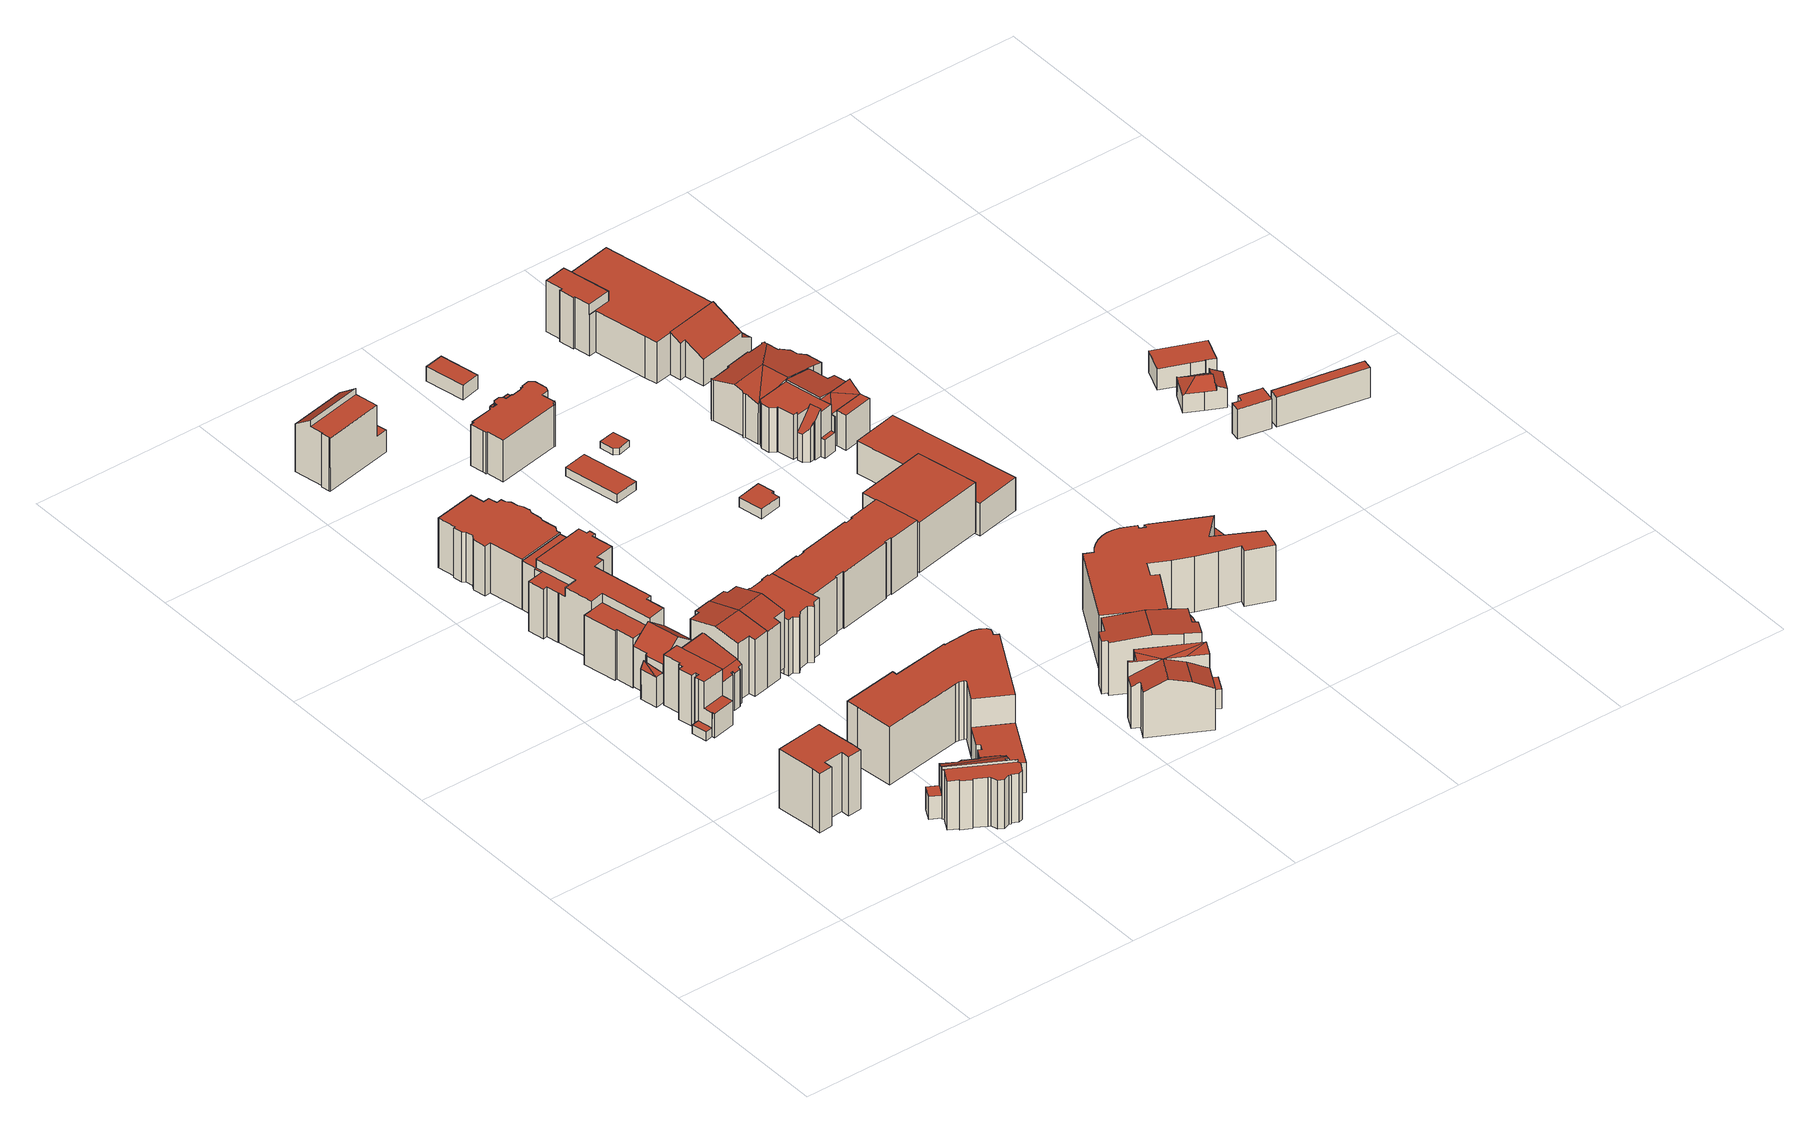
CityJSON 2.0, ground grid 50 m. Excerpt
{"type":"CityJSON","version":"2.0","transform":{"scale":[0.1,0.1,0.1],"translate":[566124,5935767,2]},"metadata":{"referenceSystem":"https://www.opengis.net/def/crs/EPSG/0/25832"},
"CityObjects":{
"building1":{"type":"Building","attributes":{"Gemeindeschluessel":"02000000","Geometrietyp2DReferenz":"3000","function":"31001_1010","roofType":"1000","measuredHeight":17.89,"storeysAboveGround":4},"geometry":[{"type":"MultiSurface","lod":"2","boundaries":[[[0,1,2,3]],[[3,2,4,5]],[[6,7,8,9]],[[9,8,10,11]],[[11,10,12,13]],[[13,12,14,15]],[[16,17,18,19]],[[14,12,10,8,7,18,17,4,2,1,20]],[[6,9,11,13,15,21,0,3,5,16,19]],[[6,19,18,7]],[[16,5,4,17]],[[21,15,14,20]],[[0,21,20,1]]],"semantics":{"surfaces":[{"type":"WallSurface"},{"type":"RoofSurface"},{"type":"GroundSurface"}],"values":[0,0,0,0,0,0,0,1,2,0,0,0,0]}}]},
"building2":{"type":"Building","attributes":{"Gemeindeschluessel":"02000000","Geometrietyp2DReferenz":"3000","function":"31001_1010","roofType":"1000","measuredHeight":15.32,"storeysAboveGround":3},"geometry":[{"type":"MultiSurface","lod":"2","boundaries":[[[22,23,24,25,26,27,28,29,30,31,32,33,34,35,36]],[[37,38,39,40,41,42]],[[43,44,45,46]],[[47,48,49,44,43]],[[50,51,52,53,54,55,56,57,58,48,47]],[[59,27,26,60]],[[60,26,25,61]],[[61,25,24,62]],[[62,24,23,63]],[[41,34,33,42]],[[64,32,31,65]],[[65,31,30,66]],[[66,30,29,67]],[[67,29,28,68]],[[68,28,27,59]],[[69,40,39,70]],[[70,39,38,71]],[[72,58,57,73]],[[73,57,56,74]],[[74,56,55,75]],[[75,55,54,76]],[[76,54,53,77]],[[77,53,52,78]],[[78,52,51,79]],[[80,69,70,71,81,82,64,65,66,67,68,59,60,61,62,63,83,84,72,73,74,75,76,77,78,79]],[[22,36,50,47,43,46]],[[72,84,49,48,58]],[[84,83,45,44,49]],[[64,82,85,86,32]],[[87,37,42,33,32,86]],[[69,80,35,34,41,40]],[[80,79,51,50,36,35]],[[83,63,23,22,46,45]],[[85,82,81,88]],[[81,71,38,37,87,88]],[[85,88,87,86]]],"semantics":{"surfaces":[{"type":"RoofSurface"},{"type":"WallSurface"},{"type":"GroundSurface"}],"values":[0,0,0,0,0,1,1,1,1,1,1,1,1,1,1,1,1,1,1,1,1,1,1,1,2,1,1,1,1,1,1,1,1,1,1,0]}}]},
"building3":{"type":"Building","attributes":{"Gemeindeschluessel":"02000000","Geometrietyp2DReferenz":"3000","function":"31001_1010","roofType":"3100","measuredHeight":16.52,"storeysAboveGround":4},"geometry":[{"type":"MultiSurface","lod":"2","boundaries":[[[89,90,91,92]],[[93,94,90,89]],[[90,95,91]],[[94,96,97,95,90]],[[98,99,100,101,102,103,104,105]],[[98,106,107,99]],[[96,105,104,97]],[[108,103,102,109]],[[109,102,101,110]],[[110,101,100,111]],[[112,107,106,113]],[[114,115,108,109,110,111,112,113]],[[108,115,92,91,95,97,104,103]],[[114,113,106,98,105,96,94,93]],[[112,111,100,99,107]],[[115,114,93,89,92]]],"semantics":{"surfaces":[{"type":"RoofSurface"},{"type":"WallSurface"},{"type":"GroundSurface"}],"values":[0,0,0,0,0,0,1,1,1,1,1,2,1,1,1,1]}}]},
"building4":{"type":"Building","attributes":{"Gemeindeschluessel":"02000000","Geometrietyp2DReferenz":"3000","function":"31001_1010","roofType":"2100","measuredHeight":15.58,"storeysAboveGround":2},"geometry":[{"type":"MultiSurface","lod":"2","boundaries":[[[116,117,118,119]],[[120,121,122,123,124,125,126,127,128,129,130,131,132,133,134,135,136,137,138,139]],[[140,141,142,143,144,145,146,147,148,149]],[[150,119,118,151]],[[152,139,138,153]],[[153,138,137,154]],[[155,134,133,156]],[[156,133,132,157]],[[157,132,131,158]],[[158,131,130,159]],[[159,130,129,160]],[[160,129,128,161]],[[161,128,127,162]],[[162,127,126,163]],[[163,126,125,164]],[[164,125,124,165]],[[165,124,123,166]],[[166,123,122,167]],[[167,122,121,168]],[[168,121,120,169]],[[169,120,139,152]],[[116,170,171,117]],[[172,171,173,174]],[[174,173,175,176]],[[176,175,177,178]],[[178,177,179,180]],[[181,146,145,182]],[[182,145,144,183]],[[183,144,143,184]],[[184,143,142,185]],[[185,142,141,186]],[[135,140,149,136]],[[187,188,189,190]],[[190,189,191,192]],[[192,191,193,194]],[[194,193,195,196]],[[181,182,183,184,185,186,155,156,157,158,159,160,161,162,163,164,165,166,167,168,169,152,153,154,197,150,151,172,174,176,178,180,198,187,190,192,194,196]],[[197,154,137,136,149,148,199]],[[147,146,181,196,195]],[[188,187,198,200]],[[200,198,180,179]],[[155,186,141,140,135,134]],[[150,197,199,170,116,119]],[[172,151,118,117,171]],[[200,179,177,175,173,171,170,199,148,147,195,193,191,189,188]]],"semantics":{"surfaces":[{"type":"RoofSurface"},{"type":"WallSurface"},{"type":"GroundSurface"}],"values":[0,0,0,1,1,1,1,1,1,1,1,1,1,1,1,1,1,1,1,1,1,1,1,1,1,1,1,1,1,1,1,1,1,1,1,1,2,1,1,1,1,1,1,1,0]}}]},
"building5":{"type":"Building","attributes":{"Gemeindeschluessel":"02000000","Geometrietyp2DReferenz":"3000","function":"31001_1010","roofType":"1000","measuredHeight":17.66,"storeysAboveGround":6},"geometry":[{"type":"MultiSurface","lod":"2","boundaries":[[[201,202,203,204,205,206,207,208,209,210]],[[211,210,209,212]],[[212,209,208,213]],[[214,204,203,215]],[[215,203,202,216]],[[216,202,201,217]],[[217,201,210,211]],[[218,219,220,221]],[[205,222,223,206]],[[224,225,226,227]],[[206,223,228,207]],[[229,230,231,232]],[[232,231,233,234]],[[235,236,225,224]],[[237,238,239,240]],[[240,239,241,242]],[[243,244,245,246]],[[246,245,247,248]],[[248,247,249,250]],[[251,252,253,254]],[[255,256,257,258]],[[259,249,247,245,244,257,256,260,261,262,228,223,222,226,225,236,233,231,230]],[[263,229,232,234,218,221,251,254,264,214,215,216,217,211,212,213,265,266,237,240,242,267,255,258,243,246,248,250]],[[214,264,227,226,222,205,204]],[[229,263,259,230]],[[243,258,257,244]],[[255,267,260,256]],[[267,242,241,268,261,260]],[[263,250,249,259]],[[269,262,261,268]],[[266,265,228,262,269,270]],[[238,237,266,270]],[[252,251,221,220]],[[218,234,233,236,235,219]],[[227,264,254,253]],[[265,213,208,207,228]],[[238,270,269,268,241,239]],[[253,252,220,219,235,224,227]]],"semantics":{"surfaces":[{"type":"RoofSurface"},{"type":"WallSurface"},{"type":"GroundSurface"}],"values":[0,1,1,1,1,1,1,1,1,1,1,1,1,1,1,1,1,1,1,1,1,0,2,1,1,1,1,1,1,1,1,1,1,1,1,1,0,0]}}]},
"building6":{"type":"Building","attributes":{"Gemeindeschluessel":"02000000","Geometrietyp2DReferenz":"3000","function":"31001_1010","roofType":"3100","measuredHeight":18.95,"storeysAboveGround":5},"geometry":[{"type":"MultiSurface","lod":"2","boundaries":[[[271,272,273,274,275,276]],[[277,278,279,280,272,271]],[[281,276,275,282]],[[282,275,274,283]],[[283,274,273,284]],[[285,280,279,286]],[[286,279,278,287]],[[287,278,277,72]],[[72,277,271,276,281]],[[284,273,272,280,285]],[[284,285,286,287,72,281,282,283]]],"semantics":{"surfaces":[{"type":"RoofSurface"},{"type":"WallSurface"},{"type":"GroundSurface"}],"values":[0,0,1,1,1,1,1,1,1,1,2]}}]},
"building7":{"type":"Building","attributes":{"Gemeindeschluessel":"02000000","Geometrietyp2DReferenz":"3000","function":"31001_1010","roofType":"1000","measuredHeight":15.06,"storeysAboveGround":5},"geometry":[{"type":"MultiSurface","lod":"2","boundaries":[[[288,289,290,291]],[[291,290,292,293]],[[293,292,294,295]],[[295,294,296,297]],[[298,299,300,301]],[[301,300,302,303]],[[303,302,304,305]],[[305,304,306,307]],[[307,306,308,309]],[[309,308,310,311]],[[311,310,312,313]],[[313,312,314,315]],[[315,314,289,288]],[[316,317,318,319]],[[319,318,320,321]],[[321,320,322,323]],[[324,325,326,327]],[[327,326,328,329]],[[329,328,330,331]],[[331,330,332,333]],[[333,332,334,335]],[[336,337,338,339]],[[339,338,340,341]],[[334,332,330,328,326,325,340,338,337,322,320,318,317,296,294,292,290,289,314,312,310,308,306,304,302,300,299]],[[298,301,303,305,307,309,311,313,315,288,291,293,295,297,316,319,321,323,336,339,341,324,327,329,331,333,335]],[[324,341,340,325]],[[336,323,322,337]],[[298,335,334,299]],[[316,297,296,317]]],"semantics":{"surfaces":[{"type":"WallSurface"},{"type":"RoofSurface"},{"type":"GroundSurface"}],"values":[0,0,0,0,0,0,0,0,0,0,0,0,0,0,0,0,0,0,0,0,0,0,0,1,2,0,0,0,0]}}]},
"building8":{"type":"Building","attributes":{"Gemeindeschluessel":"02000000","Geometrietyp2DReferenz":"3000","function":"31001_1010","roofType":"3100","measuredHeight":18.95,"storeysAboveGround":5},"geometry":[{"type":"MultiSurface","lod":"2","boundaries":[[[272,342,343,344,345,346,347]],[[348,349,350,351,342,272]],[[284,347,346,352]],[[352,346,345,353]],[[353,345,344,354]],[[354,344,343,355]],[[356,351,350,357]],[[357,350,349,358]],[[358,349,348,285]],[[285,348,272,347,284]],[[355,343,342,351,356]],[[355,356,357,358,285,284,352,353,354]]],"semantics":{"surfaces":[{"type":"RoofSurface"},{"type":"WallSurface"},{"type":"GroundSurface"}],"values":[0,0,1,1,1,1,1,1,1,1,1,2]}}]},
"building9":{"type":"Building","attributes":{"Gemeindeschluessel":"02000000","Geometrietyp2DReferenz":"3000","function":"31001_1010","roofType":"1000","measuredHeight":9,"storeysAboveGround":3},"geometry":[{"type":"MultiSurface","lod":"2","boundaries":[[[359,360,361,362,363,364,365,366,367]],[[368,369,370,371,372,373,374,375,376]],[[376,375,360,359]],[[375,374,361,360]],[[374,373,362,361]],[[373,372,363,362]],[[372,371,364,363]],[[371,370,365,364]],[[370,369,366,365]],[[369,368,367,366]],[[368,376,359,367]]],"semantics":{"surfaces":[{"type":"GroundSurface"},{"type":"RoofSurface"},{"type":"WallSurface"}],"values":[0,1,2,2,2,2,2,2,2,2,2]}}]},
"building10":{"type":"Building","attributes":{"Gemeindeschluessel":"02000000","Geometrietyp2DReferenz":"3000","function":"31001_3020","roofType":"1000","measuredHeight":17.62,"storeysAboveGround":5},"geometry":[{"type":"MultiSurface","lod":"2","boundaries":[[[377,378,379,380]],[[380,379,381,382]],[[382,381,383,384]],[[384,383,385,386]],[[387,388,389,390]],[[390,389,391,392]],[[393,394,378,377]],[[395,396,397,398]],[[399,400,401,402]],[[402,401,403,404]],[[405,406,407,408]],[[408,407,409,410]],[[410,409,411,412]],[[395,398,413,387,390,392,414,393,377,380,382,384,386,405,408,410,412,399,402,404]],[[415,391,389,388,416,397,396,403,401,400,411,409,407,406,385,383,381,379,378,394]],[[385,406,405,386]],[[411,400,399,412]],[[403,396,395,404]],[[397,416,413,398]],[[415,394,393,414]],[[391,415,414,392]],[[416,388,387,413]]],"semantics":{"surfaces":[{"type":"WallSurface"},{"type":"GroundSurface"},{"type":"RoofSurface"}],"values":[0,0,0,0,0,0,0,0,0,0,0,0,0,1,2,0,0,0,0,0,0,0]}}]},
"building11":{"type":"Building","attributes":{"Gemeindeschluessel":"02000000","Geometrietyp2DReferenz":"3000","function":"31001_1010","roofType":"1000","measuredHeight":17.99,"storeysAboveGround":3},"geometry":[{"type":"MultiSurface","lod":"2","boundaries":[[[417,418,419,420,421]],[[422,423,424,425,426,427,428,429,430]],[[431,432,433,434]],[[435,421,420,436]],[[436,420,419,437]],[[429,418,417,430]],[[434,427,426,431]],[[438,425,424,439]],[[439,424,423,440]],[[440,423,422,441]],[[442,433,432,443]],[[438,439,440,441,435,436,437,444,442,443]],[[438,443,432,431,426,425]],[[442,444,428,427,434,433]],[[435,441,422,430,417,421]],[[444,437,419,418,429,428]]],"semantics":{"surfaces":[{"type":"RoofSurface"},{"type":"WallSurface"},{"type":"GroundSurface"}],"values":[0,0,0,1,1,1,1,1,1,1,1,2,1,1,1,1]}}]},
"building12":{"type":"Building","attributes":{"Gemeindeschluessel":"02000000","Geometrietyp2DReferenz":"3000","function":"31001_1010","roofType":"1000","measuredHeight":17.09,"storeysAboveGround":5},"geometry":[{"type":"MultiSurface","lod":"2","boundaries":[[[445,446,447,448,449,450,451,452,453,454,455,456,457,458,459,460,461,462,463,464]],[[465,466,467,468,469,470,471,472,473,474,475,476,477,478,479,480,481,482,483,484]],[[465,464,463,466]],[[466,463,462,467]],[[467,462,461,468]],[[468,461,460,469]],[[469,460,459,470]],[[470,459,458,471]],[[471,458,457,472]],[[472,457,456,473]],[[473,456,455,474]],[[474,455,454,475]],[[475,454,453,476]],[[476,453,452,477]],[[477,452,451,478]],[[478,451,450,479]],[[479,450,449,480]],[[480,449,448,481]],[[481,448,447,482]],[[482,447,446,483]],[[483,446,445,484]],[[484,445,464,465]]],"semantics":{"surfaces":[{"type":"RoofSurface"},{"type":"GroundSurface"},{"type":"WallSurface"}],"values":[0,1,2,2,2,2,2,2,2,2,2,2,2,2,2,2,2,2,2,2,2,2]}}]},
"building13":{"type":"Building","attributes":{"Gemeindeschluessel":"02000000","Geometrietyp2DReferenz":"3000","function":"31001_1120","roofType":"1000","measuredHeight":12.51,"storeysAboveGround":3},"geometry":[{"type":"MultiSurface","lod":"2","boundaries":[[[485,486,487,488]],[[488,487,489,490]],[[490,489,491,492]],[[492,491,493,494]],[[494,493,495,496]],[[496,495,497,498]],[[498,497,499,500]],[[500,499,501,502]],[[502,501,503,504]],[[504,503,505,506]],[[506,505,507,508]],[[508,507,509,510]],[[510,509,511,512]],[[512,511,513,514]],[[514,513,515,516]],[[516,515,517,518]],[[518,517,519,520]],[[520,519,521,522]],[[523,524,525,526]],[[526,525,527,528]],[[528,527,529,530]],[[530,529,531,532]],[[532,531,533,534]],[[534,533,535,536]],[[536,535,537,538]],[[538,537,539,540]],[[540,539,541,542]],[[542,541,543,544]],[[544,543,545,546]],[[546,545,547,548]],[[548,547,549,550]],[[550,549,486,485]],[[551,552,553,554]],[[554,553,524,523]],[[552,551,522,521]],[[522,551,554,523,526,528,530,532,534,536,538,540,542,544,546,548,550,485,488,490,492,494,496,498,500,502,504,506,508,510,512,514,516,518,520]],[[552,521,519,517,515,513,511,509,507,505,503,501,499,497,495,493,491,489,487,486,549,547,545,543,541,539,537,535,533,531,529,527,525,524,553]]],"semantics":{"surfaces":[{"type":"WallSurface"},{"type":"GroundSurface"},{"type":"RoofSurface"}],"values":[0,0,0,0,0,0,0,0,0,0,0,0,0,0,0,0,0,0,0,0,0,0,0,0,0,0,0,0,0,0,0,0,0,0,0,1,2]}}]},
"building14":{"type":"Building","attributes":{"Gemeindeschluessel":"02000000","Geometrietyp2DReferenz":"3000","function":"31001_1010","roofType":"1000","measuredHeight":16.92,"storeysAboveGround":5},"geometry":[{"type":"MultiSurface","lod":"2","boundaries":[[[454,555,556,557,558,559,560,561,562,563,564,565,566,567,568,569,570,571,572,573,574,455]],[[575,576,577,578,579,580,581,582,583,584,585,586,587,588,589,590,591,592,593,594,595,596]],[[575,455,574,576]],[[576,574,573,577]],[[577,573,572,578]],[[578,572,571,579]],[[579,571,570,580]],[[580,570,569,581]],[[581,569,568,582]],[[582,568,567,583]],[[583,567,566,584]],[[584,566,565,585]],[[585,565,564,586]],[[586,564,563,587]],[[587,563,562,588]],[[588,562,561,589]],[[589,561,560,590]],[[590,560,559,591]],[[591,559,558,592]],[[592,558,557,593]],[[593,557,556,594]],[[594,556,555,595]],[[595,555,454,596]],[[596,454,455,575]]],"semantics":{"surfaces":[{"type":"RoofSurface"},{"type":"GroundSurface"},{"type":"WallSurface"}],"values":[0,1,2,2,2,2,2,2,2,2,2,2,2,2,2,2,2,2,2,2,2,2,2,2]}}]},
"building15":{"type":"Building","attributes":{"Gemeindeschluessel":"02000000","Geometrietyp2DReferenz":"3000","function":"31001_2460","roofType":"1000","measuredHeight":2.54,"storeysAboveGround":1},"geometry":[{"type":"MultiSurface","lod":"2","boundaries":[[[597,598,599,600]],[[601,602,603,604]],[[601,600,599,602]],[[602,599,598,603]],[[603,598,597,604]],[[604,597,600,601]]],"semantics":{"surfaces":[{"type":"RoofSurface"},{"type":"GroundSurface"},{"type":"WallSurface"}],"values":[0,1,2,2,2,2]}}]},
"building16":{"type":"Building","attributes":{"Gemeindeschluessel":"02000000","Geometrietyp2DReferenz":"3000","function":"31001_2460","roofType":"1000","measuredHeight":2.93,"storeysAboveGround":1},"geometry":[{"type":"MultiSurface","lod":"2","boundaries":[[[605,606,607,608]],[[609,610,611,612]],[[609,608,607,610]],[[610,607,606,611]],[[611,606,605,612]],[[612,605,608,609]]],"semantics":{"surfaces":[{"type":"RoofSurface"},{"type":"GroundSurface"},{"type":"WallSurface"}],"values":[0,1,2,2,2,2]}}]},
"building17":{"type":"Building","attributes":{"Gemeindeschluessel":"02000000","Geometrietyp2DReferenz":"3000","function":"31001_1010","roofType":"1000","measuredHeight":16.96,"storeysAboveGround":4},"geometry":[{"type":"MultiSurface","lod":"2","boundaries":[[[613,614,615,616,617,618]],[[614,619,620,621,622]],[[623,624,614,613]],[[614,625,626,619]],[[627,628,625,614]],[[629,630,624,623]],[[631,632,628,627]],[[633,634,635,636]],[[637,618,617,638]],[[638,617,616,639]],[[640,621,620,641]],[[614,622,615]],[[635,632,631,636]],[[642,634,633,643]],[[644,626,625,628,632,635,634,642]],[[645,646,637,638,639,640,641,644,642,643]],[[637,646,629,623,613,618]],[[645,643,633,636,631]],[[646,645,631,630,629]],[[624,630,631,627,614]],[[644,641,620,619,626]],[[640,639,616,615,622,621]]],"semantics":{"surfaces":[{"type":"RoofSurface"},{"type":"WallSurface"},{"type":"GroundSurface"}],"values":[0,0,0,0,0,0,0,0,1,1,1,1,1,1,1,2,1,1,1,1,1,1]}}]},
"building18":{"type":"Building","attributes":{"Gemeindeschluessel":"02000000","Geometrietyp2DReferenz":"3000","function":"31001_2460","roofType":"1000","measuredHeight":4.32,"storeysAboveGround":1},"geometry":[{"type":"MultiSurface","lod":"2","boundaries":[[[647,648,649,650]],[[647,651,652,648]],[[652,651,653,654]],[[649,654,653,650]],[[647,650,653,651]],[[648,652,654,649]]],"semantics":{"surfaces":[{"type":"WallSurface"},{"type":"GroundSurface"},{"type":"RoofSurface"}],"values":[0,0,0,0,1,2]}}]},
"building19":{"type":"Building","attributes":{"Gemeindeschluessel":"02000000","Geometrietyp2DReferenz":"3000","function":"31001_2460","roofType":"1000","measuredHeight":2,"storeysAboveGround":1},"geometry":[{"type":"MultiSurface","lod":"2","boundaries":[[[655,656,657,658,659]],[[660,661,662,663,664]],[[660,659,658,661]],[[661,658,657,662]],[[662,657,656,663]],[[663,656,655,664]],[[664,655,659,660]]],"semantics":{"surfaces":[{"type":"RoofSurface"},{"type":"GroundSurface"},{"type":"WallSurface"}],"values":[0,1,2,2,2,2,2]}}]},
"building20":{"type":"Building","attributes":{"Gemeindeschluessel":"02000000","Geometrietyp2DReferenz":"3000","function":"31001_2460","roofType":"1000","measuredHeight":3,"storeysAboveGround":1},"geometry":[{"type":"MultiSurface","lod":"2","boundaries":[[[665,666,667,668,669,670]],[[671,672,673,674,675,676]],[[671,670,669,672]],[[672,669,668,673]],[[673,668,667,674]],[[674,667,666,675]],[[675,666,665,676]],[[676,665,670,671]]],"semantics":{"surfaces":[{"type":"RoofSurface"},{"type":"GroundSurface"},{"type":"WallSurface"}],"values":[0,1,2,2,2,2,2,2]}}]},
"building21":{"type":"Building","attributes":{"Gemeindeschluessel":"02000000","Geometrietyp2DReferenz":"3000","function":"31001_1120","roofType":"3100","measuredHeight":16.96,"storeysAboveGround":3},"geometry":[{"type":"MultiSurface","lod":"2","boundaries":[[[677,678,679,680,681,682,683,684]],[[685,686,687,688,689,690,691,680,679]],[[692,684,683,693]],[[693,683,682,694]],[[694,682,681,695]],[[696,678,677,697]],[[697,677,684,692]],[[698,691,690,699]],[[699,690,689,700]],[[700,689,688,701]],[[701,688,687,702]],[[702,687,686,703]],[[703,686,685,704]],[[704,685,679,678,696]],[[695,681,680,691,698]],[[695,698,699,700,701,702,703,704,696,697,692,693,694]]],"semantics":{"surfaces":[{"type":"RoofSurface"},{"type":"WallSurface"},{"type":"GroundSurface"}],"values":[0,0,1,1,1,1,1,1,1,1,1,1,1,1,1,2]}}]},
"building22":{"type":"Building","attributes":{"Gemeindeschluessel":"02000000","Geometrietyp2DReferenz":"3000","function":"31001_2010","roofType":"1000","measuredHeight":15.15,"storeysAboveGround":5},"geometry":[{"type":"MultiSurface","lod":"2","boundaries":[[[705,706,707,708]],[[709,710,711,712]],[[709,708,707,710]],[[710,707,706,711]],[[711,706,705,712]],[[709,712,705,708]]],"semantics":{"surfaces":[{"type":"RoofSurface"},{"type":"GroundSurface"},{"type":"WallSurface"}],"values":[0,1,2,2,2,2]}}]},
"building23":{"type":"Building","attributes":{"Gemeindeschluessel":"02000000","Geometrietyp2DReferenz":"3000","function":"31001_3020","roofType":"1000","measuredHeight":16.72,"storeysAboveGround":6},"geometry":[{"type":"MultiSurface","lod":"2","boundaries":[[[713,714,715,716]],[[717,718,719,720]],[[721,722,723,724]],[[716,725,726,713]],[[727,728,729,730]],[[731,732,733,734]],[[734,733,735,736]],[[736,735,737,738]],[[738,737,739,740]],[[740,739,741,742]],[[742,741,743,744]],[[744,743,745,746]],[[746,745,747,748]],[[749,750,751,752]],[[752,751,753,754]],[[754,753,755,756]],[[756,755,757,758]],[[758,757,759,760]],[[760,759,761,762]],[[762,761,763,764]],[[764,763,765,766]],[[766,765,767,768]],[[768,767,769,770]],[[770,769,771,772]],[[773,774,775,776]],[[776,775,777,778]],[[779,780,781,782]],[[782,781,783,784]],[[778,777,785,786]],[[787,788,789,790]],[[790,789,791,792]],[[792,791,793,794]],[[794,793,795,796]],[[797,798,799,800]],[[730,729,801,802]],[[802,801,803,804]],[[804,803,805,806]],[[806,805,807,808]],[[808,807,809,810]],[[811,812,813,814]],[[814,813,815,816]],[[816,815,817,818]],[[819,820,821,822,823,795,793,791,789,788,785,777,775,774,771,769,767,765,763,761,759,757,755,753,751,750,723,722,719,718,824]],[[825,787,790,792,794,796,826,827,828,829,830,727,730,802,804,806,808,810,731,734,736,738,740,742,744,746,748,717,720,721,724,749,752,754,756,758,760,762,764,766,768,770,772,831,811,814,816,818,779,782,784,797,800]],[[799,798,783,781,780,832,833,773,776,778,786,834]],[[721,720,719,722]],[[828,827,822,821]],[[831,772,771,774,773]],[[773,833,835,812,811,831]],[[836,832,780,779,818,817]],[[799,834,825,800]],[[787,825,834,786,785,788]],[[835,833,832,836]],[[783,798,797,784]],[[826,796,795,823]],[[827,826,823,822]],[[732,731,810,809]],[[727,830,714,713,726,728]],[[749,724,723,750]],[[830,829,820,819,715,714]],[[829,828,821,820]],[[717,748,747,837,824,718]],[[819,824,837,725,716,715]],[[835,836,817,815,813,812]],[[809,807,805,803,801,729,728,726,725,837,747,745,743,741,739,737,735,733,732]]],"semantics":{"surfaces":[{"type":"RoofSurface"},{"type":"WallSurface"},{"type":"GroundSurface"}],"values":[0,1,1,1,1,1,1,1,1,1,1,1,1,1,1,1,1,1,1,1,1,1,1,1,1,1,1,1,1,1,1,1,1,1,1,1,1,1,1,1,1,1,0,2,0,1,1,1,1,1,1,1,1,1,1,1,1,1,1,1,1,1,1,0,0]}}]},
"building24":{"type":"Building","attributes":{"Gemeindeschluessel":"02000000","Geometrietyp2DReferenz":"3000","function":"31001_1120","roofType":"1000","measuredHeight":14.26,"storeysAboveGround":5},"geometry":[{"type":"MultiSurface","lod":"2","boundaries":[[[838,839,840,841,842,843,844,845,846]],[[847,848,849,850,851,852,853,854]],[[855,856,857,848,858]],[[859,860,861,862]],[[863,864,865,848,857]],[[866,867,868,869]],[[865,870,848]],[[871,872,873,874]],[[875,876,877,878]],[[844,879,845]],[[880,881,882,883]],[[883,882,884,885]],[[885,884,886,887]],[[887,886,888,889]],[[889,888,876,875]],[[844,843,890]],[[890,843,842,891]],[[892,891,842,841,893]],[[893,841,840,894]],[[894,840,839,895]],[[895,839,838,896]],[[896,838,846,897]],[[855,858,898,899]],[[855,899,900,874,873]],[[901,853,852,902]],[[902,852,851,903]],[[903,851,850,904]],[[848,847,898,858]],[[898,847,854,905]],[[855,862,861,906]],[[872,859,862,855,873]],[[864,869,868,865]],[[907,867,866,908]],[[848,870,849]],[[904,850,849,870,865,868,867,907]],[[909,910,911,912,892,893,894,895,896,897,880,883,885,887,889,875,878,901,902,903,904,907,908]],[[877,876,888,886,884,882,881,879,844,890,891,900,899,898,905]],[[877,905,854,853,901,878]],[[911,910,856,855,906,861,860]],[[909,908,866,869,864,863]],[[912,911,860,859,872,871]],[[910,909,863,857,856]],[[892,912,871,874,900,891]],[[880,897,846,845,879,881]]],"semantics":{"surfaces":[{"type":"RoofSurface"},{"type":"WallSurface"},{"type":"GroundSurface"}],"values":[0,0,0,0,0,0,0,0,1,1,1,1,1,1,1,1,1,1,1,1,1,1,1,1,1,1,1,1,1,1,1,1,1,1,1,2,0,1,1,1,1,1,1,1]}}]},
"building25":{"type":"Building","attributes":{"Gemeindeschluessel":"02000000","Geometrietyp2DReferenz":"3000","function":"31001_2010","roofType":"1000","measuredHeight":9.97,"storeysAboveGround":3},"geometry":[{"type":"MultiSurface","lod":"2","boundaries":[[[913,914,915,916]],[[917,918,919,920]],[[917,916,915,918]],[[918,915,914,919]],[[919,914,913,920]],[[917,920,913,916]]],"semantics":{"surfaces":[{"type":"RoofSurface"},{"type":"GroundSurface"},{"type":"WallSurface"}],"values":[0,1,2,2,2,2]}}]},
"building26":{"type":"Building","attributes":{"Gemeindeschluessel":"02000000","Geometrietyp2DReferenz":"3000","function":"31001_1120","roofType":"3100","measuredHeight":14.29,"storeysAboveGround":3},"geometry":[{"type":"MultiSurface","lod":"2","boundaries":[[[921,922,923,924,925,926,927,928,929,930,931,932,933,934,935]],[[936,937,938,939,940,923,922]],[[941,942,923,940]],[[943,935,934,944]],[[944,934,933,945]],[[945,933,932,946]],[[946,932,931,947]],[[947,931,930,948]],[[948,930,929,949]],[[949,929,928,950]],[[950,928,927,951]],[[951,927,926,952]],[[952,926,925,953]],[[954,921,935,943]],[[955,939,938,956]],[[956,938,937,957]],[[957,937,936,958]],[[959,960,961,962]],[[962,961,963,964]],[[964,963,965,966]],[[967,968,969,970]],[[970,969,971,972]],[[972,971,973,901]],[[974,975,976,977]],[[967,970,972,901,878,955,956,957,958,954,943,944,945,946,947,948,949,950,951,952,953,959,962,964,966,974,977]],[[968,967,977,976]],[[975,974,966,965]],[[878,901,973,942,941]],[[955,878,941,940,939]],[[954,958,936,922,921]],[[959,953,925,924,960]],[[975,965,963,961,960,924,923,942,973,971,969,968,976]]],"semantics":{"surfaces":[{"type":"RoofSurface"},{"type":"WallSurface"},{"type":"GroundSurface"}],"values":[0,0,0,1,1,1,1,1,1,1,1,1,1,1,1,1,1,1,1,1,1,1,1,1,2,1,1,1,1,1,1,0]}}]},
"building27":{"type":"Building","attributes":{"Gemeindeschluessel":"02000000","Geometrietyp2DReferenz":"3000","function":"31001_1010","roofType":"1000","measuredHeight":15.53,"storeysAboveGround":4},"geometry":[{"type":"MultiSurface","lod":"2","boundaries":[[[978,979,980,981,982,983]],[[984,985,986,987]],[[987,986,988,989]],[[990,991,992,993]],[[994,995,996,997]],[[997,996,998,999]],[[999,998,1000,1001]],[[1002,983,982,1003]],[[1004,980,979,1005]],[[1005,979,978,1006]],[[1007,1008,1009,1010]],[[1004,1005,1006,1011,994,997,999,1001,1012,1007,1010,990,993,1013,1014,1015,1016]],[[1002,1003,1017,1018,984,987,989,1000,998,996,995]],[[1019,1016,1015,1020]],[[1004,1016,1019,1021,981,980]],[[1011,1006,978,983,1002]],[[1022,1017,1003,982,981,1021]],[[1015,1014,1017,1022,1020]],[[1018,1017,1014,1013]],[[1002,995,994,1011]],[[991,990,1010,1009]],[[1008,1007,1012,1023]],[[1012,1001,1000,989,988,1023]],[[1013,993,992,985,984,1018]],[[1022,1021,1019,1020]],[[1008,1023,988,986,985,992,991,1009]]],"semantics":{"surfaces":[{"type":"RoofSurface"},{"type":"WallSurface"},{"type":"GroundSurface"}],"values":[0,1,1,1,1,1,1,1,1,1,1,2,0,1,1,1,1,1,1,1,1,1,1,1,0,0]}}]},
"building28":{"type":"Building","attributes":{"Gemeindeschluessel":"02000000","Geometrietyp2DReferenz":"3000","function":"31001_2600","roofType":"1000","measuredHeight":9,"storeysAboveGround":1},"geometry":[{"type":"MultiSurface","lod":"2","boundaries":[[[1024,1025,1026,1027,1028,1029,1030]],[[1031,1032,1033,1034,1035,1036,1037]],[[1037,1036,1025,1024]],[[1036,1035,1026,1025]],[[1035,1034,1027,1026]],[[1034,1033,1028,1027]],[[1033,1032,1029,1028]],[[1032,1031,1030,1029]],[[1031,1037,1024,1030]]],"semantics":{"surfaces":[{"type":"GroundSurface"},{"type":"RoofSurface"},{"type":"WallSurface"}],"values":[0,1,2,2,2,2,2,2,2]}}]},
"building29":{"type":"Building","attributes":{"name":"Wasserschutzpolizei","Gemeindeschluessel":"02000000","Geometrietyp2DReferenz":"3000","function":"31001_3070","roofType":"1000","measuredHeight":8.16,"storeysAboveGround":1},"geometry":[{"type":"MultiSurface","lod":"2","boundaries":[[[1038,1039,1040,1041]],[[1040,1042,1041]],[[1043,1044,1045,1046,1047,1048,1049,1050]],[[1051,1052,1053]],[[1054,1055,1056,1057]],[[1052,1039,1038,1053]],[[1058,1044,1043]],[[1050,1049,1059]],[[1060,1047,1046,1061]],[[1061,1046,1045,1062]],[[1040,1063,1064,1042]],[[1065,1066,1067,1068]],[[1064,1063,1069,1067,1066,1056,1055]],[[1070,1071,1072,1041,1042,1064,1073]],[[1057,1056,1066,1065]],[[1074,1069,1063,1040,1039,1052,1051,1048,1047,1060]],[[1074,1060,1061,1062,1075,1076,1077,1070,1073,1054,1057,1065,1068]],[[1071,1070,1077,1078,1079]],[[1080,1081,1076,1075,1082]],[[1054,1073,1064,1055]],[[1074,1068,1067,1069]],[[1059,1049,1048,1051,1053,1038,1041,1072]],[[1075,1062,1045,1044,1058,1082]],[[1043,1050,1083]],[[1078,1077,1076,1081]],[[1083,1050,1059,1072,1071,1079,1084]],[[1083,1084,1080,1082,1058,1043]],[[1078,1081,1080,1084,1079]]],"semantics":{"surfaces":[{"type":"RoofSurface"},{"type":"WallSurface"},{"type":"GroundSurface"}],"values":[0,0,0,0,1,1,1,1,1,1,1,1,0,1,1,1,2,1,1,1,1,1,1,1,1,0,0,0]}}]},
"building30":{"type":"Building","attributes":{"Gemeindeschluessel":"02000000","Geometrietyp2DReferenz":"3000","function":"31001_2080","roofType":"1000","measuredHeight":9,"storeysAboveGround":1},"geometry":[{"type":"MultiSurface","lod":"2","boundaries":[[[1085,1086,1087,1088]],[[1089,1090,1091,1092]],[[1092,1091,1086,1085]],[[1091,1090,1087,1086]],[[1090,1089,1088,1087]],[[1089,1092,1085,1088]]],"semantics":{"surfaces":[{"type":"GroundSurface"},{"type":"RoofSurface"},{"type":"WallSurface"}],"values":[0,1,2,2,2,2]}}]}
},
"vertices":[
[257,412,55],[257,412,234],[260,384,234],[260,384,55],[271,298,234],[271,298,55],[230,290,55],[230,290,234],[174,285,234],[174,285,55],[176,260,234],[176,260,55],[136,256,234],[136,256,55],[134,282,234],[134,282,55],[272,270,55],[272,270,234],[232,266,234],[232,266,55],[120,394,234],[120,394,55],
[198,891,214],[151,882,214],[161,831,214],[156,830,214],[158,817,214],[143,814,214],[152,774,214],[166,777,214],[168,767,214],[153,764,214],[155,754,214],[159,736,214],[225,749,214],[225,750,214],[226,750,214],[164,710,134],[164,711,134],[166,703,134],[232,716,134],[225,749,134],[159,736,134],[200,877,213],[277,892,213],[262,904,174],[198,891,174],[222,771,187],[301,787,187],[280,889,213],[226,750,173],[264,757,173],[263,763,177],[269,764,177],[271,759,173],[291,763,173],[290,769,177],[304,772,177],[301,783,184],[143,814,61],[158,817,61],[156,830,61],[161,831,61],[151,882,61],[155,754,61],[153,764,61],[168,767,61],[166,777,61],[152,774,61],[232,716,61],[166,703,61],[164,711,61],[301,783,61],[304,772,61],[290,769,61],[291,763,61],[271,759,61],[269,764,61],[263,763,61],[264,757,61],[225,750,61],[142,706,61],[134,750,61],[262,904,61],[280,889,61],[134,750,88],[155,754,88],[164,710,88],[142,706,88],
[124,879,161],[125,926,180],[125,928,180],[115,926,161],[125,877,161],[146,881,161],[126,928,180],[146,881,160],[136,930,160],[204,893,235],[185,987,235],[132,977,192],[140,934,192],[136,933,189],[137,930,189],[136,930,188],[146,881,188],[262,904,189],[243,999,189],[137,930,69],[136,933,69],[140,934,69],[132,977,69],[243,999,69],[262,904,69],[125,877,69],[115,926,69],
[417,137,107],[437,172,107],[408,188,107],[389,153,107],[424,78,186],[422,74,186],[450,59,186],[452,62,186],[485,43,186],[485,42,186],[491,39,186],[496,20,186],[511,11,186],[529,18,186],[534,15,186],[536,19,186],[554,9,186],[566,12,186],[582,40,186],[579,47,186],[418,136,186],[416,134,186],[420,132,186],[398,92,186],[579,47,194],[577,50,192],[559,60,192],[560,63,191],[557,65,191],[564,77,184],[572,72,184],[588,101,166],[418,137,194],[418,136,194],[389,153,38],[408,188,38],[398,92,38],[420,132,38],[416,134,38],[582,40,38],[566,12,38],[554,9,38],[536,19,38],[534,15,38],[529,18,38],[511,11,38],[496,20,38],[491,39,38],[485,42,38],[485,43,38],[452,62,38],[450,59,38],[422,74,38],[424,78,38],[417,137,193],[437,172,172],[437,172,38],[440,177,169],[440,177,38],[480,154,169],[480,154,38],[496,160,163],[496,160,38],[535,138,163],[535,138,38],[572,72,38],[564,77,38],[557,65,38],[560,63,38],[559,60,38],[577,50,38],[587,126,38],[587,126,155],[583,119,159],[583,119,38],[586,117,159],[586,117,38],[584,114,162],[584,114,38],[593,109,162],[593,109,38],[418,137,38],[542,151,38],[418,137,193],[542,151,155],
[83,1264,215],[94,1266,215],[101,1230,215],[103,1230,215],[107,1210,215],[146,1218,215],[122,1342,215],[116,1341,215],[121,1320,215],[74,1311,215],[74,1311,65],[121,1320,65],[116,1341,65],[103,1230,65],[101,1230,65],[94,1266,65],[83,1264,65],[132,977,65],[132,977,215],[122,1029,215],[122,1029,65],[107,1210,241],[146,1218,241],[162,1136,215],[162,1136,241],[123,1128,241],[123,1128,215],[122,1342,241],[248,1056,65],[248,1056,241],[233,1053,241],[233,1053,65],[243,999,241],[243,999,65],[191,988,215],[191,988,241],[252,1414,65],[252,1414,213],[260,1374,213],[260,1374,65],[276,1377,213],[276,1377,65],[285,1331,65],[285,1331,241],[297,1269,241],[297,1269,65],[243,1258,241],[243,1258,65],[247,1239,241],[247,1239,65],[116,1028,65],[116,1028,215],[97,1123,215],[97,1123,65],[293,1350,65],[293,1350,241],[296,1333,241],[296,1333,65],[214,1232,241],[282,1348,241],[277,1373,241],[122,1343,241],[214,1232,65],[123,1128,65],[122,1342,65],[114,1387,65],[282,1348,65],[277,1373,213],[122,1343,213],[114,1387,213],
[287,855,251],[372,871,251],[354,962,233],[302,951,233],[304,938,235],[272,932,235],[301,783,236],[340,790,236],[344,772,233],[389,781,233],[272,932,61],[304,938,61],[302,951,61],[354,962,61],[389,781,61],[344,772,61],[340,790,61],
[58,1642,66],[58,1642,217],[176,1664,217],[176,1664,66],[184,1625,217],[184,1625,66],[201,1628,217],[201,1628,66],[207,1602,217],[207,1602,66],[114,1387,66],[114,1387,217],[94,1486,217],[94,1486,66],[77,1483,217],[77,1483,66],[70,1520,217],[70,1520,66],[79,1535,217],[79,1535,66],[75,1555,217],[75,1555,66],[67,1563,217],[67,1563,66],[62,1588,217],[62,1588,66],[68,1589,217],[68,1589,66],[222,1605,66],[222,1605,217],[225,1594,217],[225,1594,66],[235,1583,217],[235,1583,66],[239,1562,217],[239,1562,66],[247,1521,66],[247,1521,217],[252,1491,217],[252,1491,66],[249,1480,217],[249,1480,66],[257,1438,217],[257,1438,66],[250,1424,217],[250,1424,66],[252,1414,217],[252,1414,66],[247,1549,66],[247,1549,217],[250,1533,217],[250,1533,66],[251,1531,217],[251,1531,66],
[456,888,251],[443,951,237],[440,966,234],[408,960,234],[406,972,231],[354,962,231],[389,781,231],[436,790,231],[432,809,236],[470,817,236],[406,972,61],[408,960,61],[440,966,61],[443,951,61],[470,817,61],[432,809,61],[436,790,61],
[643,95,35],[587,126,35],[549,147,35],[583,207,35],[592,202,35],[602,220,35],[592,225,35],[626,287,35],[720,235,35],[720,235,125],[626,287,125],[592,225,125],[602,220,125],[592,202,125],[583,207,125],[549,147,125],[587,126,125],[643,95,125],
[386,466,34],[386,466,211],[544,490,211],[544,490,34],[546,476,211],[546,476,34],[710,500,211],[710,500,34],[710,496,211],[710,496,34],[656,354,34],[656,354,211],[645,358,211],[645,358,34],[634,358,211],[634,358,34],[390,433,34],[390,433,211],[720,235,34],[720,235,211],[626,287,211],[626,287,34],[831,466,34],[831,466,211],[826,456,211],[826,456,34],[839,448,211],[839,448,34],[795,500,34],[795,500,211],[813,495,211],[813,495,34],[829,485,211],[829,485,34],[834,476,211],[834,476,34],[662,351,34],[403,322,34],[403,322,211],[662,351,211],
[11,2079,273],[174,2111,273],[165,2159,237],[162,2159,237],[1,2128,237],[18,2041,255],[13,2040,255],[18,2017,255],[18,2013,255],[188,2046,255],[175,2111,255],[175,2110,255],[174,2111,255],[11,2079,255],[188,2046,159],[222,2053,159],[209,2117,159],[175,2111,159],[1,2128,93],[162,2159,93],[165,2159,93],[18,2013,93],[18,2017,93],[13,2040,93],[18,2041,93],[209,2117,93],[222,2053,93],[175,2110,93],
[470,817,214],[473,804,214],[488,807,214],[501,797,214],[513,811,214],[540,817,214],[554,808,214],[563,821,214],[584,826,214],[580,846,214],[555,973,214],[545,971,214],[544,975,214],[521,970,214],[522,967,214],[476,958,214],[476,961,214],[452,957,214],[453,953,214],[443,951,214],[443,951,43],[453,953,43],[452,957,43],[476,961,43],[476,958,43],[522,967,43],[521,970,43],[544,975,43],[545,971,43],[555,973,43],[580,846,43],[584,826,43],[563,821,43],[554,808,43],[540,817,43],[513,811,43],[501,797,43],[488,807,43],[473,804,43],[470,817,43],
[358,1896,81],[358,1896,206],[369,1898,206],[369,1898,81],[368,1903,206],[368,1903,81],[432,1915,206],[432,1915,81],[437,1923,206],[437,1923,81],[444,1918,206],[444,1918,81],[456,1920,206],[456,1920,81],[456,1925,206],[456,1925,81],[462,1936,206],[462,1936,81],[477,1939,206],[477,1939,81],[488,1930,206],[488,1930,81],[489,1925,206],[489,1925,81],[509,1928,206],[509,1928,81],[510,1926,206],[510,1926,81],[541,1932,206],[541,1932,81],[543,1937,206],[543,1937,81],[548,1935,206],[548,1935,81],[551,1940,206],[551,1940,81],[573,1945,206],[573,1945,81],[586,1886,81],[586,1886,206],[566,1882,206],[566,1882,81],[573,1845,206],[573,1845,81],[575,1844,206],[575,1844,81],[571,1838,206],[571,1838,81],[567,1841,206],[567,1841,81],[565,1836,206],[565,1836,81],[568,1834,206],[568,1834,81],[565,1829,206],[565,1829,81],[562,1831,206],[562,1831,81],[380,1797,206],[380,1797,81],[371,1847,206],[371,1847,81],[367,1848,206],[367,1848,81],[366,1857,206],[366,1857,81],[586,1934,81],[586,1934,206],[592,1899,206],[592,1899,81],
[668,864,214],[667,868,214],[694,873,214],[694,869,214],[847,899,214],[846,903,214],[868,907,214],[868,903,214],[961,922,214],[935,1049,214],[843,1030,214],[844,1026,214],[820,1021,214],[819,1025,214],[668,995,214],[669,992,214],[645,987,214],[644,991,214],[608,984,214],[571,976,214],[555,973,44],[571,976,44],[608,984,44],[644,991,44],[645,987,44],[669,992,44],[668,995,44],[819,1025,44],[820,1021,44],[844,1026,44],[843,1030,44],[935,1049,44],[961,922,44],[868,903,44],[868,907,44],[846,903,44],[847,899,44],[694,869,44],[694,873,44],[667,868,44],[668,864,44],[580,846,44],
[546,1564,104],[614,1577,104],[582,1739,104],[515,1726,104],[515,1726,78],[582,1739,78],[614,1577,78],[546,1564,78],
[524,1958,116],[586,1969,116],[576,2028,116],[513,2017,116],[513,2017,87],[576,2028,87],[586,1969,87],[524,1958,87],
[1058,68,197],[1098,141,197],[1024,180,154],[1005,145,154],[1025,134,166],[1004,97,166],[1061,202,197],[1046,175,197],[1027,186,197],[1024,180,197],[1110,41,181],[1149,113,181],[1222,130,197],[1067,213,197],[1149,113,197],[1222,129,197],[1160,14,154],[1199,86,154],[1199,86,197],[1223,129,197],[1225,72,87],[1248,115,87],[1223,129,87],[1199,86,87],[1004,97,28],[1025,134,28],[1005,145,28],[1027,186,28],[1046,175,28],[1248,115,28],[1225,72,28],[1067,213,28],[1199,86,28],[1160,14,28],
[501,2107,87],[501,2107,130],[478,2221,130],[478,2221,87],[555,2119,87],[555,2119,130],[532,2232,87],[532,2232,130],
[652,1714,104],[665,1706,104],[701,1714,104],[691,1764,104],[644,1755,104],[644,1755,84],[691,1764,84],[701,1714,84],[665,1706,84],[652,1714,84],
[782,1301,106],[845,1313,106],[841,1336,106],[847,1337,106],[838,1385,106],[768,1371,106],[768,1371,76],[838,1385,76],[847,1337,76],[841,1336,76],[845,1313,76],[782,1301,76],
[1036,274,203],[1031,265,203],[1124,215,213],[1172,304,213],[1078,354,203],[1054,308,203],[1040,315,202],[1022,281,202],[1193,178,206],[1194,180,206],[1233,160,202],[1253,198,202],[1239,206,203],[1259,243,203],[1265,254,203],[1022,281,43],[1040,315,43],[1054,308,43],[1078,354,43],[1031,265,43],[1036,274,43],[1265,254,43],[1259,243,43],[1239,206,43],[1253,198,43],[1233,160,43],[1194,180,43],[1193,178,43],
[962,913,212],[1166,955,212],[1129,1131,212],[927,1091,212],[927,1091,61],[1129,1131,61],[1166,955,61],[962,913,61],
[1327,402,54],[1323,405,54],[1305,415,54],[1302,411,54],[1218,307,23],[1218,307,191],[1090,378,191],[1090,378,23],[1211,595,23],[1211,595,191],[1236,582,191],[1236,582,23],[1302,411,85],[1327,402,85],[1332,397,23],[1332,397,85],[1339,388,85],[1339,388,23],[1341,320,23],[1341,320,85],[1333,307,85],[1333,307,23],[1321,296,85],[1321,296,23],[1307,288,85],[1307,288,23],[1292,283,85],[1292,283,23],[1280,282,85],[1280,282,23],[1268,283,85],[1268,283,23],[1256,286,85],[1256,286,23],[1246,291,85],[1246,291,23],[1247,596,23],[1247,596,191],[1260,607,191],[1260,607,23],[1275,616,191],[1275,616,23],[1292,622,191],[1292,622,23],[1309,625,191],[1309,625,23],[1327,624,191],[1327,624,23],[1344,620,191],[1344,620,23],[1360,613,191],[1360,613,23],[1385,601,191],[1385,601,23],[1380,591,191],[1380,591,23],[1396,583,191],[1396,583,23],[1398,593,191],[1398,593,23],[1408,590,54],[1408,590,191],[1553,517,191],[1553,517,54],[1493,460,191],[1493,460,54],[1631,667,23],[1631,667,54],[1632,656,54],[1632,656,23],[1635,629,54],[1635,629,23],[1614,393,191],[1614,393,54],[1601,343,23],[1601,343,191],[1597,333,191],[1597,333,23],[1523,361,191],[1523,361,23],[1530,381,191],[1530,381,23],[1473,398,191],[1473,398,23],[1637,557,23],[1637,557,54],[1632,484,54],[1632,484,23],[1344,377,85],[1344,377,23],[1347,366,85],[1347,366,23],[1349,354,85],[1349,354,23],[1348,343,85],[1348,343,23],[1346,331,85],[1346,331,23],[1413,627,23],[1413,627,80],[1402,625,80],[1402,625,23],[1402,626,80],[1402,626,23],[1402,631,80],[1402,631,23],[1305,415,191],[1285,426,191],[1308,468,191],[1361,441,191],[1416,418,191],[1237,296,191],[1620,413,23],[1416,418,23],[1361,441,23],[1308,468,23],[1285,426,23],[1323,405,23],[1408,590,23],[1427,635,54],[1410,604,54],[1620,413,54],[1410,604,80],[1427,635,80],[1237,296,85],
[1012,1432,144],[1028,1422,161],[1040,1424,177],[1041,1420,177],[1061,1424,203],[1054,1457,203],[1049,1456,195],[1009,1448,145],[1008,1447,144],[1091,1464,201],[1127,1471,194],[1197,1484,180],[1188,1533,180],[1164,1528,185],[1153,1586,185],[1149,1586,186],[1070,1571,201],[1098,1431,163],[1098,1432,164],[1099,1432,164],[1091,1464,194],[1100,1419,165],[1101,1419,165],[1099,1431,165],[1098,1431,165],[1118,1435,164],[1118,1435,163],[1204,1452,163],[1124,1405,165],[1210,1423,165],[1204,1452,165],[1118,1435,165],[1197,1484,194],[1064,1411,116],[1100,1419,116],[1098,1431,116],[1061,1423,116],[968,1537,60],[968,1537,195],[977,1553,195],[977,1553,60],[1009,1448,195],[1015,1458,60],[1015,1458,195],[1002,1455,195],[1002,1455,60],[992,1504,195],[992,1504,60],[989,1503,195],[989,1503,60],[973,1513,195],[973,1513,60],[1054,1457,195],[1061,1424,195],[1061,1424,60],[1041,1420,60],[1040,1424,60],[1028,1422,60],[1012,1432,60],[1008,1447,60],[1091,1464,195],[1098,1431,195],[1061,1423,195],[1149,1586,60],[1153,1586,60],[1164,1528,60],[1188,1533,60],[1070,1571,195],[1099,1431,163],[1210,1423,60],[1124,1405,60],[1118,1435,60],[1098,1432,60],[1101,1419,60],[1064,1411,60],
[1169,940,156],[1299,968,156],[1220,1346,156],[1089,1319,156],[1089,1319,57],[1220,1346,57],[1299,968,57],[1169,940,57],
[945,1696,184],[959,1630,203],[1061,1650,203],[1135,1729,185],[1134,1734,184],[1136,1738,183],[1130,1742,181],[1127,1738,182],[1082,1729,182],[1081,1734,181],[1007,1719,181],[1008,1713,183],[952,1702,183],[946,1705,182],[942,1698,183],[964,1605,196],[960,1598,194],[965,1596,193],[973,1556,182],[974,1556,182],[977,1553,182],[1077,1572,203],[942,1698,60],[946,1705,60],[952,1702,60],[1008,1713,60],[1007,1719,60],[1081,1734,60],[1082,1729,60],[1127,1738,60],[1130,1742,60],[1136,1738,60],[1134,1734,60],[945,1696,60],[973,1556,60],[965,1596,60],[960,1598,60],[964,1605,60],[1142,1692,60],[1142,1692,185],[1147,1693,184],[1147,1693,60],[1167,1677,181],[1167,1677,60],[1171,1657,181],[1171,1657,60],[1170,1590,60],[1170,1590,184],[1170,1591,184],[1170,1591,60],[1148,1587,188],[1148,1587,60],[1149,1586,188],[1189,1641,60],[1189,1641,178],[1198,1595,178],[1198,1595,60],
[986,1874,168],[1003,1878,168],[1014,1821,138],[1152,1848,138],[1135,1938,186],[980,1908,186],[915,2240,182],[915,2240,212],[942,2100,212],[942,2100,182],[872,2087,212],[872,2087,182],[860,2177,57],[860,2177,212],[850,2227,212],[850,2227,57],[931,1899,57],[931,1899,182],[924,1934,182],[924,1934,57],[894,2089,182],[894,2089,57],[873,2085,182],[873,2085,57],[980,1908,182],[1135,1938,182],[1014,1821,57],[1003,1878,57],[986,1874,57],[860,2131,57],[860,2131,212],[852,2176,212],[852,2176,57],[980,1908,57],[864,2132,57],[1069,2270,57],[1097,2130,57],[1132,2137,57],[1187,1855,57],[1097,2130,182],[1069,2270,182],[1187,1855,102],[1132,2137,102],[1152,1848,123],[1097,2130,123],[864,2132,212],
[1935,909,8],[1940,936,8],[1965,931,8],[1969,951,8],[2032,938,8],[2035,938,8],[2025,891,8],[2025,891,98],[2035,938,98],[2032,938,98],[1969,951,98],[1965,931,98],[1940,936,98],[1935,909,98],
[1992,1092,69],[2004,1117,50],[2009,1128,42],[1961,1108,69],[1975,1142,42],[1971,1044,85],[1963,1027,85],[1987,1015,73],[2020,1076,72],[1993,1090,84],[1993,1091,84],[1992,1092,85],[1984,1074,85],[1993,1091,42],[2004,1117,42],[1992,1092,42],[1897,1174,15],[1897,1174,80],[1925,1243,80],[1925,1243,15],[1963,1027,71],[1992,1092,71],[1993,1090,15],[2020,1076,15],[1987,1015,15],[2009,1128,80],[1975,1142,80],[2063,1187,15],[2063,1187,80],[2035,1118,80],[2035,1118,15],[2009,1129,80],[1961,1107,15],[1961,1107,71],[1961,1108,71],[1975,1142,15],[2009,1129,15],[1936,1041,15],[1889,1065,15],[1921,1128,15],[1921,1128,71],[1921,1127,71],[1895,1062,71],[1889,1065,66],[1936,1041,71],[1977,1059,96],[1940,1078,96],
[2038,888,8],[2044,917,8],[2294,870,8],[2288,841,8],[2288,841,98],[2294,870,98],[2044,917,98],[2038,888,98]
]}
